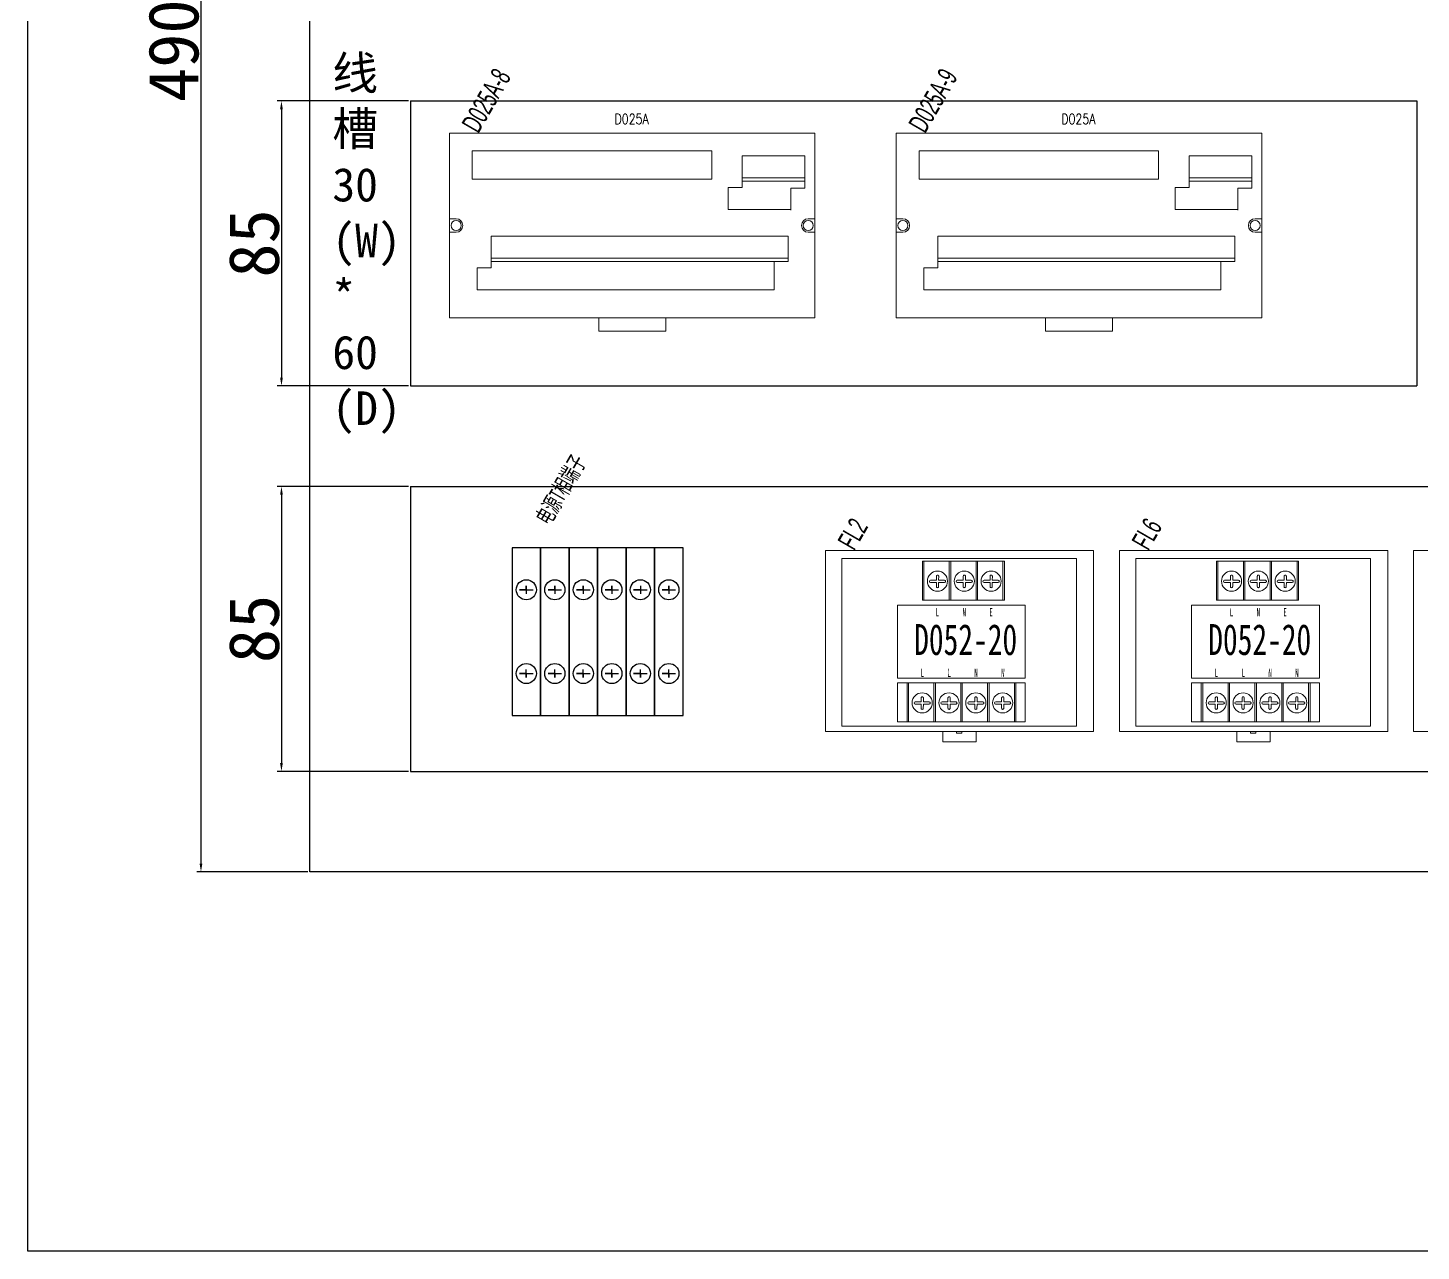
# Model space of a CAD drawing. Header units: millimetres. Extents: x 336 to 12810, y -1577 to 4105.
# Drawn here: x 10392.6 to 10808, y 1252.4 to 1617.4 of the extents above; entities that cross this region are included whole.
import ezdxf
from ezdxf.enums import TextEntityAlignment as Align

# ---------------------------------------------------------------- set-up
doc = ezdxf.new("R2010")
doc.units = ezdxf.units.MM
doc.layers.add('TEXT', color=2, linetype='Continuous')
doc.styles.add('ST', font='', dxfattribs={"width": 0.8, "height": 300})
doc.styles.get("Standard").update_dxf_attribs({"font": ''})
doc.styles.add('WD', font='romans.shx', dxfattribs={"width": 0.8, "bigfont": 'gbcbig.shx'})
doc.styles.add('样式 8', font='arial.ttf', dxfattribs={"width": 0.6, "height": 2.5})
doc.styles.get('ST').set_extended_font_data('SimSun')
doc.styles.get('Standard').set_extended_font_data('SimSun')
doc.dimstyles.new('ISO-25', dxfattribs={"dimtxt": 2.5, "dimasz": 2.5, "dimexe": 1.25, "dimexo": 0.625, "dimtad": 1, "dimtxsty": 'Standard', "dimcen": 2.5, "dimadec": 0, "dimazin": 0, "dimtfac": 1, "dimtmove": 0, "dimatfit": 3, "dimfxl": 1, "dimarcsym": 0})

# ---------------------------------------------------------------- blocks, each defined once
blk = doc.blocks.new('*D900')
at = {"color": 0, "lineweight": -2}
for p, q in [((10476.09, 1855.54), (10442.96, 1855.54)), ((10444.21, 1853.04), (10444.21, 1368.04)), ((10476.09, 1365.54), (10442.96, 1365.54))]:
    blk.add_line(p, q, dxfattribs=at)
at = {"color": 0}
for points in [[(10444.62, 1853.04), (10443.79, 1853.04), (10444.21, 1855.54)], [(10443.79, 1368.04), (10444.62, 1368.04), (10444.21, 1365.54)]]:
    blk.add_solid(points, dxfattribs=at)
at = {"layer": 'Defpoints', "color": 0}
for p in [(10476.72, 1855.54), (10444.21, 1365.54), (10476.72, 1365.54)]:
    blk.add_point(p, dxfattribs=at)
at = {"color": 0, "insert": (10436.08, 1610.54), "char_height": 2.5, "attachment_point": 5, "rotation": 90}
blk.add_mtext('{\\H6x;490}', dxfattribs=at)
blk = doc.blocks.new('DQ40A')
at = {"lineweight": 0}
for p, q in [((87.32, 38.83), (87.32, 48.33)), ((87.32, 48.33), (106, 48.33)), ((106, 38.64), (106, 48.33)), ((87.32, 41.76), (106, 41.76)), ((83.15, 32.27), (83.15, 38.83)), ((83.15, 38.83), (87.32, 38.83)), ((87.32, 40.76), (106, 40.76)), ((101.83, 32.08), (101.83, 38.64)), ((101.83, 38.64), (106, 38.64)), ((2, 29.5), (0, 29.5)), ((83.15, 32.27), (101.83, 32.27)), ((107, 29.5), (109, 29.5)), ((2, 25.5), (0, 25.5)), ((107, 25.5), (109, 25.5)), ((12.43, 14.85), (12.43, 24.35)), ((12.43, 24.35), (101, 24.35)), ((101, 16.78), (101, 24.35)), ((12.43, 17.78), (101, 17.78)), ((12.43, 16.78), (101, 16.78)), ((96.83, 8.29), (96.83, 16.78)), ((8.26, 8.29), (8.26, 14.85)), ((8.26, 14.85), (12.43, 14.85)), ((8.26, 8.29), (96.83, 8.29))]:
    blk.add_line(p, q, dxfattribs=at)
for points in [[(0, 55), (109, 55), (109, 0), (0, 0)], [(6.81, 49.79), (78.21, 49.79), (78.21, 41.29), (6.81, 41.29)], [(44.5, 0), (64.5, 0), (64.5, -4), (44.5, -4)]]:
    blk.add_lwpolyline(points, close=True, dxfattribs=at)
for centre in [(2, 27.5), (107, 27.5)]:
    blk.add_circle(centre, 1.5, dxfattribs=at)
for centre, start, end in [((2, 27.5), 270, 90), ((107, 27.5), 90, 270)]:
    blk.add_arc(centre, 2, start, end, dxfattribs=at)
at = {"lineweight": 0, "style": 'WD', "width": 0.8}
blk.add_attdef('型号', text='', height=3, dxfattribs=at).set_placement((54.32, 59.28), align=Align.MIDDLE)
blk = doc.blocks.new('*D910')
at = {"color": 0, "lineweight": -2}
for p, q in [((10506.09, 1595.54), (10466.96, 1595.54)), ((10468.21, 1593.04), (10468.21, 1513.04)), ((10506.09, 1510.54), (10466.96, 1510.54))]:
    blk.add_line(p, q, dxfattribs=at)
at = {"color": 0}
for points in [[(10468.62, 1593.04), (10467.79, 1593.04), (10468.21, 1595.54)], [(10467.79, 1513.04), (10468.62, 1513.04), (10468.21, 1510.54)]]:
    blk.add_solid(points, dxfattribs=at)
at = {"layer": 'Defpoints', "color": 0}
for p in [(10506.72, 1595.54), (10468.21, 1510.54), (10506.72, 1510.54)]:
    blk.add_point(p, dxfattribs=at)
at = {"color": 0, "insert": (10460.08, 1553.04), "char_height": 2.5, "attachment_point": 5, "rotation": 90}
blk.add_mtext('{\\H6x;85}', dxfattribs=at)
blk = doc.blocks.new('*D911')
at = {"color": 0, "lineweight": -2}
for p, q in [((10506.09, 1480.54), (10466.96, 1480.54)), ((10468.21, 1478.04), (10468.21, 1398.04)), ((10506.09, 1395.54), (10466.96, 1395.54))]:
    blk.add_line(p, q, dxfattribs=at)
at = {"color": 0}
for points in [[(10468.62, 1478.04), (10467.79, 1478.04), (10468.21, 1480.54)], [(10467.79, 1398.04), (10468.62, 1398.04), (10468.21, 1395.54)]]:
    blk.add_solid(points, dxfattribs=at)
at = {"layer": 'Defpoints', "color": 0}
for p in [(10506.72, 1480.54), (10468.21, 1395.54), (10506.72, 1395.54)]:
    blk.add_point(p, dxfattribs=at)
at = {"color": 0, "insert": (10460.08, 1438.04), "char_height": 2.5, "attachment_point": 5, "rotation": 90}
blk.add_mtext('{\\H6x;85}', dxfattribs=at)

msp = doc.modelspace()

# ---------------------------------------------------------------- linework, layer by layer
for p, q in [((10506.716, 1595.542), (10806.716, 1595.542)), ((10506.716, 1595.542), (10506.716, 1510.542)), ((10806.716, 1595.542), (10806.716, 1510.542)), ((10506.716, 1510.542), (10806.716, 1510.542)), ((10506.716, 1480.542), (11446.716, 1480.542)), ((10506.716, 1480.542), (10506.716, 1395.542)), ((10541.222, 1449.727), (10541.222, 1450.927)), ((10541.222, 1450.927), (10541.222, 1448.527)), ((10549.722, 1449.727), (10549.722, 1450.927)), ((10549.722, 1450.927), (10549.722, 1448.527)), ((10558.222, 1449.727), (10558.222, 1450.927)), ((10558.222, 1450.927), (10558.222, 1448.527)), ((10566.722, 1449.727), (10566.722, 1450.927)), ((10566.722, 1450.927), (10566.722, 1448.527)), ((10575.222, 1450.927), (10575.222, 1448.527)), ((10583.722, 1449.727), (10583.722, 1450.927)), ((10583.722, 1450.927), (10583.722, 1448.527)), ((10506.716, 1395.542), (11446.716, 1395.542))]:
    msp.add_line(p, q)
at = {"color": 0}
for p, q in [((10541.222, 1449.727), (10539.222, 1449.727)), ((10539.222, 1449.727), (10543.222, 1449.727)), ((10549.722, 1449.727), (10547.722, 1449.727)), ((10547.722, 1449.727), (10551.722, 1449.727)), ((10558.222, 1449.727), (10556.222, 1449.727)), ((10556.222, 1449.727), (10560.222, 1449.727)), ((10566.722, 1449.727), (10564.722, 1449.727)), ((10564.722, 1449.727), (10568.722, 1449.727)), ((10575.222, 1449.727), (10573.222, 1449.727)), ((10573.222, 1449.727), (10577.222, 1449.727)), ((10583.722, 1449.727), (10581.722, 1449.727)), ((10581.722, 1449.727), (10585.722, 1449.727)), ((10541.222, 1423.527), (10541.222, 1425.927)), ((10549.722, 1423.527), (10549.722, 1425.927)), ((10558.222, 1423.527), (10558.222, 1425.927)), ((10566.722, 1423.527), (10566.722, 1425.927)), ((10575.222, 1423.527), (10575.222, 1425.927)), ((10583.722, 1423.527), (10583.722, 1425.927)), ((10541.222, 1424.727), (10539.222, 1424.727)), ((10539.222, 1424.727), (10543.222, 1424.727)), ((10541.222, 1424.727), (10541.222, 1423.527)), ((10549.722, 1424.727), (10547.722, 1424.727)), ((10547.722, 1424.727), (10551.722, 1424.727)), ((10549.722, 1424.727), (10549.722, 1423.527)), ((10558.222, 1424.727), (10556.222, 1424.727)), ((10556.222, 1424.727), (10560.222, 1424.727)), ((10558.222, 1424.727), (10558.222, 1423.527)), ((10566.722, 1424.727), (10564.722, 1424.727)), ((10564.722, 1424.727), (10568.722, 1424.727)), ((10566.722, 1424.727), (10566.722, 1423.527)), ((10573.222, 1424.727), (10577.222, 1424.727)), ((10575.222, 1424.727), (10573.222, 1424.727)), ((10575.222, 1424.727), (10575.222, 1423.527)), ((10581.722, 1424.727), (10585.722, 1424.727)), ((10583.722, 1424.727), (10581.722, 1424.727)), ((10583.722, 1424.727), (10583.722, 1423.527))]:
    msp.add_line(p, q, dxfattribs=at)
at = {"lineweight": 0}
for p, q in [((10630.388, 1407.402), (10670.388, 1407.402)), ((10675.388, 1407.402), (10665.388, 1407.402)), ((10670.388, 1407.402), (10675.388, 1407.402)), ((10718.075, 1407.402), (10758.075, 1407.402)), ((10763.075, 1407.402), (10753.075, 1407.402)), ((10758.075, 1407.402), (10763.075, 1407.402)), ((10805.763, 1407.402), (10845.763, 1407.402))]:
    msp.add_line(p, q, dxfattribs=at)
at = {"color": 1}
msp.add_lwpolyline([(10392.589, 1948.152), (11572.212, 1948.152), (11572.212, 1252.413), (10392.589, 1252.413)], close=True, dxfattribs=at)
msp.add_lwpolyline([(10476.716, 1855.542), (11476.716, 1855.542), (11476.716, 1365.542), (10476.716, 1365.542)], close=True)
at = {"linetype": 'Continuous'}
for points in [[(10536.972, 1412.227), (10545.472, 1412.227), (10545.472, 1462.227), (10536.972, 1462.227)], [(10545.472, 1412.227), (10553.972, 1412.227), (10553.972, 1462.227), (10545.472, 1462.227)], [(10553.972, 1412.227), (10562.472, 1412.227), (10562.472, 1462.227), (10553.972, 1462.227)], [(10562.472, 1412.227), (10570.972, 1412.227), (10570.972, 1462.227), (10562.472, 1462.227)], [(10570.972, 1412.227), (10579.472, 1412.227), (10579.472, 1462.227), (10570.972, 1462.227)], [(10579.472, 1412.227), (10587.972, 1412.227), (10587.972, 1462.227), (10579.472, 1462.227)]]:
    msp.add_lwpolyline(points, close=True, dxfattribs=at)
at = {"lineweight": 0}
for points in [[(10630.388, 1461.402), (10710.388, 1461.402), (10710.388, 1407.402), (10630.388, 1407.402)], [(10635.284, 1459.017), (10705.251, 1459.017), (10705.251, 1409.048), (10635.284, 1409.048)], [(10718.075, 1461.402), (10798.075, 1461.402), (10798.075, 1407.402), (10718.075, 1407.402)], [(10722.971, 1459.017), (10792.938, 1459.017), (10792.938, 1409.048), (10722.971, 1409.048)], [(10805.763, 1461.402), (10885.763, 1461.402), (10885.763, 1407.402), (10805.763, 1407.402)], [(10659.344, 1458.245), (10659.782, 1458.245), (10659.782, 1446.573), (10659.344, 1446.573)], [(10659.344, 1446.573), (10683.782, 1446.573), (10683.782, 1458.245), (10659.344, 1458.245)], [(10667.344, 1458.245), (10667.782, 1458.245), (10667.782, 1446.573), (10667.344, 1446.573)], [(10675.344, 1458.245), (10675.782, 1458.245), (10675.782, 1446.573), (10675.344, 1446.573)], [(10683.344, 1458.245), (10683.782, 1458.245), (10683.782, 1446.573), (10683.344, 1446.573)], [(10747.031, 1458.245), (10747.469, 1458.245), (10747.469, 1446.573), (10747.031, 1446.573)], [(10747.031, 1446.573), (10771.469, 1446.573), (10771.469, 1458.245), (10747.031, 1458.245)], [(10755.031, 1458.245), (10755.469, 1458.245), (10755.469, 1446.573), (10755.031, 1446.573)], [(10763.031, 1458.245), (10763.469, 1458.245), (10763.469, 1446.573), (10763.031, 1446.573)], [(10771.031, 1458.245), (10771.469, 1458.245), (10771.469, 1446.573), (10771.031, 1446.573)], [(10690.012, 1423.353), (10651.902, 1423.353), (10651.902, 1445.109), (10690.012, 1445.109)], [(10777.7, 1423.353), (10739.589, 1423.353), (10739.589, 1445.109), (10777.7, 1445.109)], [(10651.902, 1421.943), (10690.012, 1421.943), (10690.012, 1410.271), (10651.902, 1410.271)], [(10654.786, 1421.943), (10655.224, 1421.943), (10655.224, 1410.271), (10654.786, 1410.271)], [(10662.786, 1421.943), (10663.224, 1421.943), (10663.224, 1410.271), (10662.786, 1410.271)], [(10670.786, 1421.943), (10671.224, 1421.943), (10671.224, 1410.271), (10670.786, 1410.271)], [(10678.786, 1421.943), (10679.224, 1421.943), (10679.224, 1410.271), (10678.786, 1410.271)], [(10686.786, 1421.943), (10687.224, 1421.943), (10687.224, 1410.271), (10686.786, 1410.271)], [(10739.589, 1421.943), (10777.7, 1421.943), (10777.7, 1410.271), (10739.589, 1410.271)], [(10742.473, 1421.943), (10742.911, 1421.943), (10742.911, 1410.271), (10742.473, 1410.271)], [(10750.473, 1421.943), (10750.911, 1421.943), (10750.911, 1410.271), (10750.473, 1410.271)], [(10758.473, 1421.943), (10758.911, 1421.943), (10758.911, 1410.271), (10758.473, 1410.271)], [(10766.473, 1421.943), (10766.911, 1421.943), (10766.911, 1410.271), (10766.473, 1410.271)], [(10774.473, 1421.943), (10774.911, 1421.943), (10774.911, 1410.271), (10774.473, 1410.271)], [(10665.388, 1407.402), (10675.388, 1407.402), (10675.388, 1404.402), (10665.388, 1404.402)], [(10669.475, 1407.402), (10671.09, 1407.402), (10671.09, 1406.968), (10669.475, 1406.968)], [(10670.388, 1407.402), (10672.098, 1407.402), (10672.098, 1407.402), (10670.388, 1407.402)], [(10753.075, 1407.402), (10763.075, 1407.402), (10763.075, 1404.402), (10753.075, 1404.402)], [(10757.163, 1407.402), (10758.777, 1407.402), (10758.777, 1406.968), (10757.163, 1406.968)], [(10758.075, 1407.402), (10759.785, 1407.402), (10759.785, 1407.402), (10758.075, 1407.402)]]:
    msp.add_lwpolyline(points, close=True, dxfattribs=at)
for points in [[(10661.729, 1451.929), (10663.497, 1451.915)], [(10663.502, 1452.585), (10661.734, 1452.597)], [(10663.497, 1451.915), (10663.488, 1450.653)], [(10663.515, 1453.77), (10663.511, 1453.77), (10663.502, 1452.585)], [(10664.155, 1450.647), (10664.159, 1450.647), (10664.169, 1451.91)], [(10664.169, 1451.91), (10665.909, 1451.897), (10665.909, 1451.901)], [(10664.174, 1452.58), (10664.183, 1453.765)], [(10665.915, 1452.569), (10664.174, 1452.58)], [(10669.729, 1451.929), (10671.497, 1451.915)], [(10671.502, 1452.585), (10669.734, 1452.597)], [(10671.497, 1451.915), (10671.488, 1450.653)], [(10671.515, 1453.77), (10671.511, 1453.77), (10671.502, 1452.585)], [(10672.155, 1450.647), (10672.159, 1450.647), (10672.169, 1451.91)], [(10672.169, 1451.91), (10673.909, 1451.897), (10673.909, 1451.901)], [(10672.174, 1452.58), (10672.183, 1453.765)], [(10673.915, 1452.569), (10672.174, 1452.58)], [(10677.729, 1451.929), (10679.497, 1451.915)], [(10679.502, 1452.585), (10677.734, 1452.597)], [(10679.497, 1451.915), (10679.488, 1450.653)], [(10679.515, 1453.77), (10679.511, 1453.77), (10679.502, 1452.585)], [(10680.155, 1450.647), (10680.159, 1450.647), (10680.169, 1451.91)], [(10680.169, 1451.91), (10681.909, 1451.897), (10681.909, 1451.901)], [(10680.174, 1452.58), (10680.183, 1453.765)], [(10681.915, 1452.569), (10680.174, 1452.58)], [(10749.416, 1451.929), (10751.184, 1451.915)], [(10751.19, 1452.585), (10749.421, 1452.597)], [(10751.184, 1451.915), (10751.175, 1450.653)], [(10751.203, 1453.77), (10751.199, 1453.77), (10751.19, 1452.585)], [(10751.843, 1450.647), (10751.847, 1450.647), (10751.856, 1451.91)], [(10751.856, 1451.91), (10753.597, 1451.897), (10753.597, 1451.901)], [(10751.861, 1452.58), (10751.87, 1453.765)], [(10753.602, 1452.569), (10751.861, 1452.58)], [(10757.416, 1451.929), (10759.184, 1451.915)], [(10759.19, 1452.585), (10757.421, 1452.597)], [(10759.184, 1451.915), (10759.175, 1450.653)], [(10759.203, 1453.77), (10759.199, 1453.77), (10759.19, 1452.585)], [(10759.843, 1450.647), (10759.847, 1450.647), (10759.856, 1451.91)], [(10759.856, 1451.91), (10761.597, 1451.897), (10761.597, 1451.901)], [(10759.861, 1452.58), (10759.87, 1453.765)], [(10761.602, 1452.569), (10759.861, 1452.58)], [(10765.416, 1451.929), (10767.184, 1451.915)], [(10767.19, 1452.585), (10765.421, 1452.597)], [(10767.184, 1451.915), (10767.175, 1450.653)], [(10767.203, 1453.77), (10767.199, 1453.77), (10767.19, 1452.585)], [(10767.843, 1450.647), (10767.847, 1450.647), (10767.856, 1451.91)], [(10767.856, 1451.91), (10769.597, 1451.897), (10769.597, 1451.901)], [(10767.861, 1452.58), (10767.87, 1453.765)], [(10769.602, 1452.569), (10767.861, 1452.58)], [(10658.958, 1417.468), (10658.954, 1417.468), (10658.945, 1416.283)], [(10659.616, 1416.278), (10659.625, 1417.463)], [(10666.958, 1417.468), (10666.954, 1417.468), (10666.945, 1416.283)], [(10667.616, 1416.278), (10667.625, 1417.463)], [(10674.958, 1417.468), (10674.954, 1417.468), (10674.945, 1416.283)], [(10675.616, 1416.278), (10675.625, 1417.463)], [(10682.958, 1417.468), (10682.954, 1417.468), (10682.945, 1416.283)], [(10683.616, 1416.278), (10683.625, 1417.463)], [(10746.645, 1417.468), (10746.641, 1417.468), (10746.632, 1416.283)], [(10747.304, 1416.278), (10747.313, 1417.463)], [(10754.645, 1417.468), (10754.641, 1417.468), (10754.632, 1416.283)], [(10755.304, 1416.278), (10755.313, 1417.463)], [(10762.645, 1417.468), (10762.641, 1417.468), (10762.632, 1416.283)], [(10763.304, 1416.278), (10763.313, 1417.463)], [(10770.645, 1417.468), (10770.641, 1417.468), (10770.632, 1416.283)], [(10771.304, 1416.278), (10771.313, 1417.463)], [(10657.171, 1415.627), (10658.94, 1415.613)], [(10658.945, 1416.283), (10657.176, 1416.295)], [(10658.94, 1415.613), (10658.93, 1414.35)], [(10659.598, 1414.345), (10659.602, 1414.345), (10659.611, 1415.608)], [(10659.611, 1415.608), (10661.352, 1415.595), (10661.352, 1415.599)], [(10661.357, 1416.267), (10659.616, 1416.278)], [(10665.171, 1415.627), (10666.94, 1415.613)], [(10666.945, 1416.283), (10665.176, 1416.295)], [(10666.94, 1415.613), (10666.93, 1414.35)], [(10667.598, 1414.345), (10667.602, 1414.345), (10667.611, 1415.608)], [(10667.611, 1415.608), (10669.352, 1415.595), (10669.352, 1415.599)], [(10669.357, 1416.267), (10667.616, 1416.278)], [(10673.171, 1415.627), (10674.94, 1415.613)], [(10674.945, 1416.283), (10673.176, 1416.295)], [(10674.94, 1415.613), (10674.93, 1414.35)], [(10675.598, 1414.345), (10675.602, 1414.345), (10675.611, 1415.608)], [(10675.611, 1415.608), (10677.352, 1415.595), (10677.352, 1415.599)], [(10677.357, 1416.267), (10675.616, 1416.278)], [(10681.171, 1415.627), (10682.94, 1415.613)], [(10682.945, 1416.283), (10681.176, 1416.295)], [(10682.94, 1415.613), (10682.93, 1414.35)], [(10683.598, 1414.345), (10683.602, 1414.345), (10683.611, 1415.608)], [(10683.611, 1415.608), (10685.352, 1415.595), (10685.352, 1415.599)], [(10685.357, 1416.267), (10683.616, 1416.278)], [(10744.858, 1415.627), (10746.627, 1415.613)], [(10746.632, 1416.283), (10744.863, 1416.295)], [(10746.627, 1415.613), (10746.617, 1414.35)], [(10747.285, 1414.345), (10747.289, 1414.345), (10747.299, 1415.608)], [(10747.299, 1415.608), (10749.039, 1415.595), (10749.039, 1415.599)], [(10749.044, 1416.267), (10747.304, 1416.278)], [(10752.858, 1415.627), (10754.627, 1415.613)], [(10754.632, 1416.283), (10752.863, 1416.295)], [(10754.627, 1415.613), (10754.617, 1414.35)], [(10755.285, 1414.345), (10755.289, 1414.345), (10755.299, 1415.608)], [(10755.299, 1415.608), (10757.039, 1415.595), (10757.039, 1415.599)], [(10757.044, 1416.267), (10755.304, 1416.278)], [(10760.858, 1415.627), (10762.627, 1415.613)], [(10762.632, 1416.283), (10760.863, 1416.295)], [(10762.627, 1415.613), (10762.617, 1414.35)], [(10763.285, 1414.345), (10763.289, 1414.345), (10763.299, 1415.608)], [(10763.299, 1415.608), (10765.039, 1415.595), (10765.039, 1415.599)], [(10765.044, 1416.267), (10763.304, 1416.278)], [(10768.858, 1415.627), (10770.627, 1415.613)], [(10770.632, 1416.283), (10768.863, 1416.295)], [(10770.627, 1415.613), (10770.617, 1414.35)], [(10771.285, 1414.345), (10771.289, 1414.345), (10771.299, 1415.608)], [(10771.299, 1415.608), (10773.039, 1415.595), (10773.039, 1415.599)], [(10773.044, 1416.267), (10771.304, 1416.278)]]:
    msp.add_lwpolyline(points, dxfattribs=at)
for centre in [(10663.818, 1452.284), (10671.818, 1452.284), (10679.818, 1452.284), (10751.505, 1452.284), (10759.505, 1452.284), (10767.505, 1452.284), (10659.26, 1415.982), (10667.26, 1415.982), (10675.26, 1415.982), (10683.26, 1415.982), (10746.948, 1415.982), (10754.948, 1415.982), (10762.948, 1415.982), (10770.948, 1415.982)]:
    msp.add_circle(centre, 3, dxfattribs=at)
for centre in [(10541.222, 1449.727), (10549.722, 1449.727), (10558.222, 1449.727), (10566.722, 1449.727), (10575.222, 1449.727), (10583.722, 1449.727)]:
    msp.add_circle(centre, 3)
at = {"color": 0}
for centre in [(10541.222, 1424.727), (10549.722, 1424.727), (10558.222, 1424.727), (10566.722, 1424.727), (10575.222, 1424.727), (10583.722, 1424.727)]:
    msp.add_circle(centre, 3, dxfattribs=at)
at = {"lineweight": 0}
for centre, radius, start, end in [((10663.849, 1453.767), 0.334, 355.15261, 182.43139), ((10671.849, 1453.767), 0.334, 355.15261, 182.43139), ((10679.849, 1453.767), 0.334, 355.15261, 182.43139), ((10751.536, 1453.767), 0.334, 355.15261, 182.43139), ((10759.536, 1453.767), 0.334, 355.15261, 182.43139), ((10767.536, 1453.767), 0.334, 355.15261, 182.43139), ((10661.731, 1452.263), 0.334, 89.56238, 269.56238), ((10663.821, 1450.65), 0.334, 179.56238, 359.56238), ((10663.818, 1452.284), 1.5, 101.62647, 101.79811), ((10663.818, 1452.284), 1.5, 75.91869, 75.95753), ((10665.912, 1452.235), 0.334, 269.56238, 89.67132), ((10669.731, 1452.263), 0.334, 89.56238, 269.56238), ((10671.821, 1450.65), 0.334, 179.56238, 359.56238), ((10671.818, 1452.284), 1.5, 101.62647, 101.79811), ((10671.818, 1452.284), 1.5, 75.91869, 75.95753), ((10673.912, 1452.235), 0.334, 269.56238, 89.67132), ((10677.731, 1452.263), 0.334, 89.56238, 269.56238), ((10679.821, 1450.65), 0.334, 179.56238, 359.56238), ((10679.818, 1452.284), 1.5, 101.62647, 101.79811), ((10679.818, 1452.284), 1.5, 75.91869, 75.95753), ((10681.912, 1452.235), 0.334, 269.56238, 89.67132), ((10749.419, 1452.263), 0.334, 89.56238, 269.56238), ((10751.509, 1450.65), 0.334, 179.56238, 359.56238), ((10751.505, 1452.284), 1.5, 101.62647, 101.79811), ((10751.505, 1452.284), 1.5, 75.91869, 75.95753), ((10753.599, 1452.235), 0.334, 269.56238, 89.67132), ((10757.419, 1452.263), 0.334, 89.56238, 269.56238), ((10759.509, 1450.65), 0.334, 179.56238, 359.56238), ((10759.505, 1452.284), 1.5, 101.62647, 101.79811), ((10759.505, 1452.284), 1.5, 75.91869, 75.95753), ((10761.599, 1452.235), 0.334, 269.56238, 89.67132), ((10765.419, 1452.263), 0.334, 89.56238, 269.56238), ((10767.509, 1450.65), 0.334, 179.56238, 359.56238), ((10767.505, 1452.284), 1.5, 101.62647, 101.79811), ((10767.505, 1452.284), 1.5, 75.91869, 75.95753), ((10769.599, 1452.235), 0.334, 269.56238, 89.67132), ((10659.26, 1415.982), 1.5, 101.62647, 101.79811), ((10659.292, 1417.465), 0.334, 355.15261, 182.43139), ((10659.26, 1415.982), 1.5, 75.91869, 75.95753), ((10667.26, 1415.982), 1.5, 101.62647, 101.79811), ((10667.292, 1417.465), 0.334, 355.15261, 182.43139), ((10667.26, 1415.982), 1.5, 75.91869, 75.95753), ((10675.26, 1415.982), 1.5, 101.62647, 101.79811), ((10675.292, 1417.465), 0.334, 355.15261, 182.43139), ((10675.26, 1415.982), 1.5, 75.91869, 75.95753), ((10683.26, 1415.982), 1.5, 101.62647, 101.79811), ((10683.292, 1417.465), 0.334, 355.15261, 182.43139), ((10683.26, 1415.982), 1.5, 75.91869, 75.95753), ((10746.948, 1415.982), 1.5, 101.62647, 101.79811), ((10746.979, 1417.465), 0.334, 355.15261, 182.43139), ((10746.948, 1415.982), 1.5, 75.91869, 75.95753), ((10754.948, 1415.982), 1.5, 101.62647, 101.79811), ((10754.979, 1417.465), 0.334, 355.15261, 182.43139), ((10754.948, 1415.982), 1.5, 75.91869, 75.95753), ((10762.948, 1415.982), 1.5, 101.62647, 101.79811), ((10762.979, 1417.465), 0.334, 355.15261, 182.43139), ((10762.948, 1415.982), 1.5, 75.91869, 75.95753), ((10770.948, 1415.982), 1.5, 101.62647, 101.79811), ((10770.979, 1417.465), 0.334, 355.15261, 182.43139), ((10770.948, 1415.982), 1.5, 75.91869, 75.95753), ((10657.174, 1415.961), 0.334, 89.56238, 269.56238), ((10659.264, 1414.348), 0.334, 179.56238, 359.56238), ((10661.354, 1415.933), 0.334, 269.56238, 89.67132), ((10665.174, 1415.961), 0.334, 89.56238, 269.56238), ((10667.264, 1414.348), 0.334, 179.56238, 359.56238), ((10669.354, 1415.933), 0.334, 269.56238, 89.67132), ((10673.174, 1415.961), 0.334, 89.56238, 269.56238), ((10675.264, 1414.348), 0.334, 179.56238, 359.56238), ((10677.354, 1415.933), 0.334, 269.56238, 89.67132), ((10681.174, 1415.961), 0.334, 89.56238, 269.56238), ((10683.264, 1414.348), 0.334, 179.56238, 359.56238), ((10685.354, 1415.933), 0.334, 269.56238, 89.67132), ((10744.861, 1415.961), 0.334, 89.56238, 269.56238), ((10746.951, 1414.348), 0.334, 179.56238, 359.56238), ((10749.042, 1415.933), 0.334, 269.56238, 89.67132), ((10752.861, 1415.961), 0.334, 89.56238, 269.56238), ((10754.951, 1414.348), 0.334, 179.56238, 359.56238), ((10757.042, 1415.933), 0.334, 269.56238, 89.67132), ((10760.861, 1415.961), 0.334, 89.56238, 269.56238), ((10762.951, 1414.348), 0.334, 179.56238, 359.56238), ((10765.042, 1415.933), 0.334, 269.56238, 89.67132), ((10768.861, 1415.961), 0.334, 89.56238, 269.56238), ((10770.951, 1414.348), 0.334, 179.56238, 359.56238), ((10773.042, 1415.933), 0.334, 269.56238, 89.67132)]:
    msp.add_arc(centre, radius, start, end, dxfattribs=at)

# ---------------------------------------------------------------- block references
for p in [(10518.297, 1530.888), (10651.521, 1530.888)]:
    msp.add_blockref('DQ40A', p, dxfattribs=at).add_auto_attribs({'型号': 'D025A'})

# ---------------------------------------------------------------- texts
at = {"lineweight": 0, "style": '样式 8', "width": 0.6}
for s, p in [('D025A-8', (10526.896, 1585.611)), ('D025A-9', (10660.12, 1585.611)), ('FL2', (10638.987, 1461.126)), ('FL6', (10726.675, 1461.126))]:
    msp.add_text(s, height=6, rotation=60, dxfattribs=at).set_placement(p)
at = {"lineweight": 0, "insert": (10483.374, 1608.909), "char_height": 10, "width": 13.79767, "attachment_point": 1}
msp.add_mtext('线槽30\\P(W)\\P*\\P60\\P(D)', dxfattribs=at)
at = {"lineweight": 0, "insert": (10546.124, 1469.754), "char_height": 5, "width": 36.18727, "attachment_point": 4, "rotation": 60, "style": '样式 8'}
msp.add_mtext('{\\f宋体|b0|i0|c134|p2;电源T相端子}', dxfattribs=at)
at = {"layer": 'TEXT', "color": 0, "style": 'ST', "oblique": 0.5, "width": 0.5}
for s, p in [('L', (10663.292, 1441.786)), ('N', (10671.292, 1441.786)), ('E', (10679.292, 1441.786)), ('L', (10750.979, 1441.786)), ('N', (10758.979, 1441.786)), ('E', (10766.979, 1441.786)), ('L', (10658.801, 1423.677)), ('L', (10666.801, 1423.677)), ('N', (10674.801, 1423.677)), ('N', (10682.801, 1423.677)), ('L', (10746.489, 1423.677)), ('L', (10754.489, 1423.677)), ('N', (10762.489, 1423.677)), ('N', (10770.489, 1423.677))]:
    msp.add_text(s, height=2.5, dxfattribs=at).set_placement(p)
at = {"layer": 'TEXT', "color": 0, "style": 'ST', "width": 0.7}
for p in [(10656.869, 1430.263), (10744.556, 1430.263)]:
    msp.add_text('D052-20', height=9.216, dxfattribs=at).set_placement(p)

# ---------------------------------------------------------------- dimensions: what is measured, and where the dimension line sits
for base, p1, p2, picture, middle in [((10444.205, 1365.542), (10476.716, 1855.542), (10476.716, 1365.542), '*D900', (10436.08, 1610.542)), ((10468.207, 1510.542), (10506.716, 1595.542), (10506.716, 1510.542), '*D910', (10460.082, 1553.042)), ((10468.207, 1395.542), (10506.716, 1480.542), (10506.716, 1395.542), '*D911', (10460.082, 1438.042))]:
    dim = msp.add_linear_dim(base=base, p1=p1, p2=p2, angle=90, text='{\\H6x;<>}', dimstyle='ISO-25')
    dim.commit()
    dim.dimension.update_dxf_attribs({"geometry": picture, "text_midpoint": middle})

doc.saveas('drawing.dxf')
